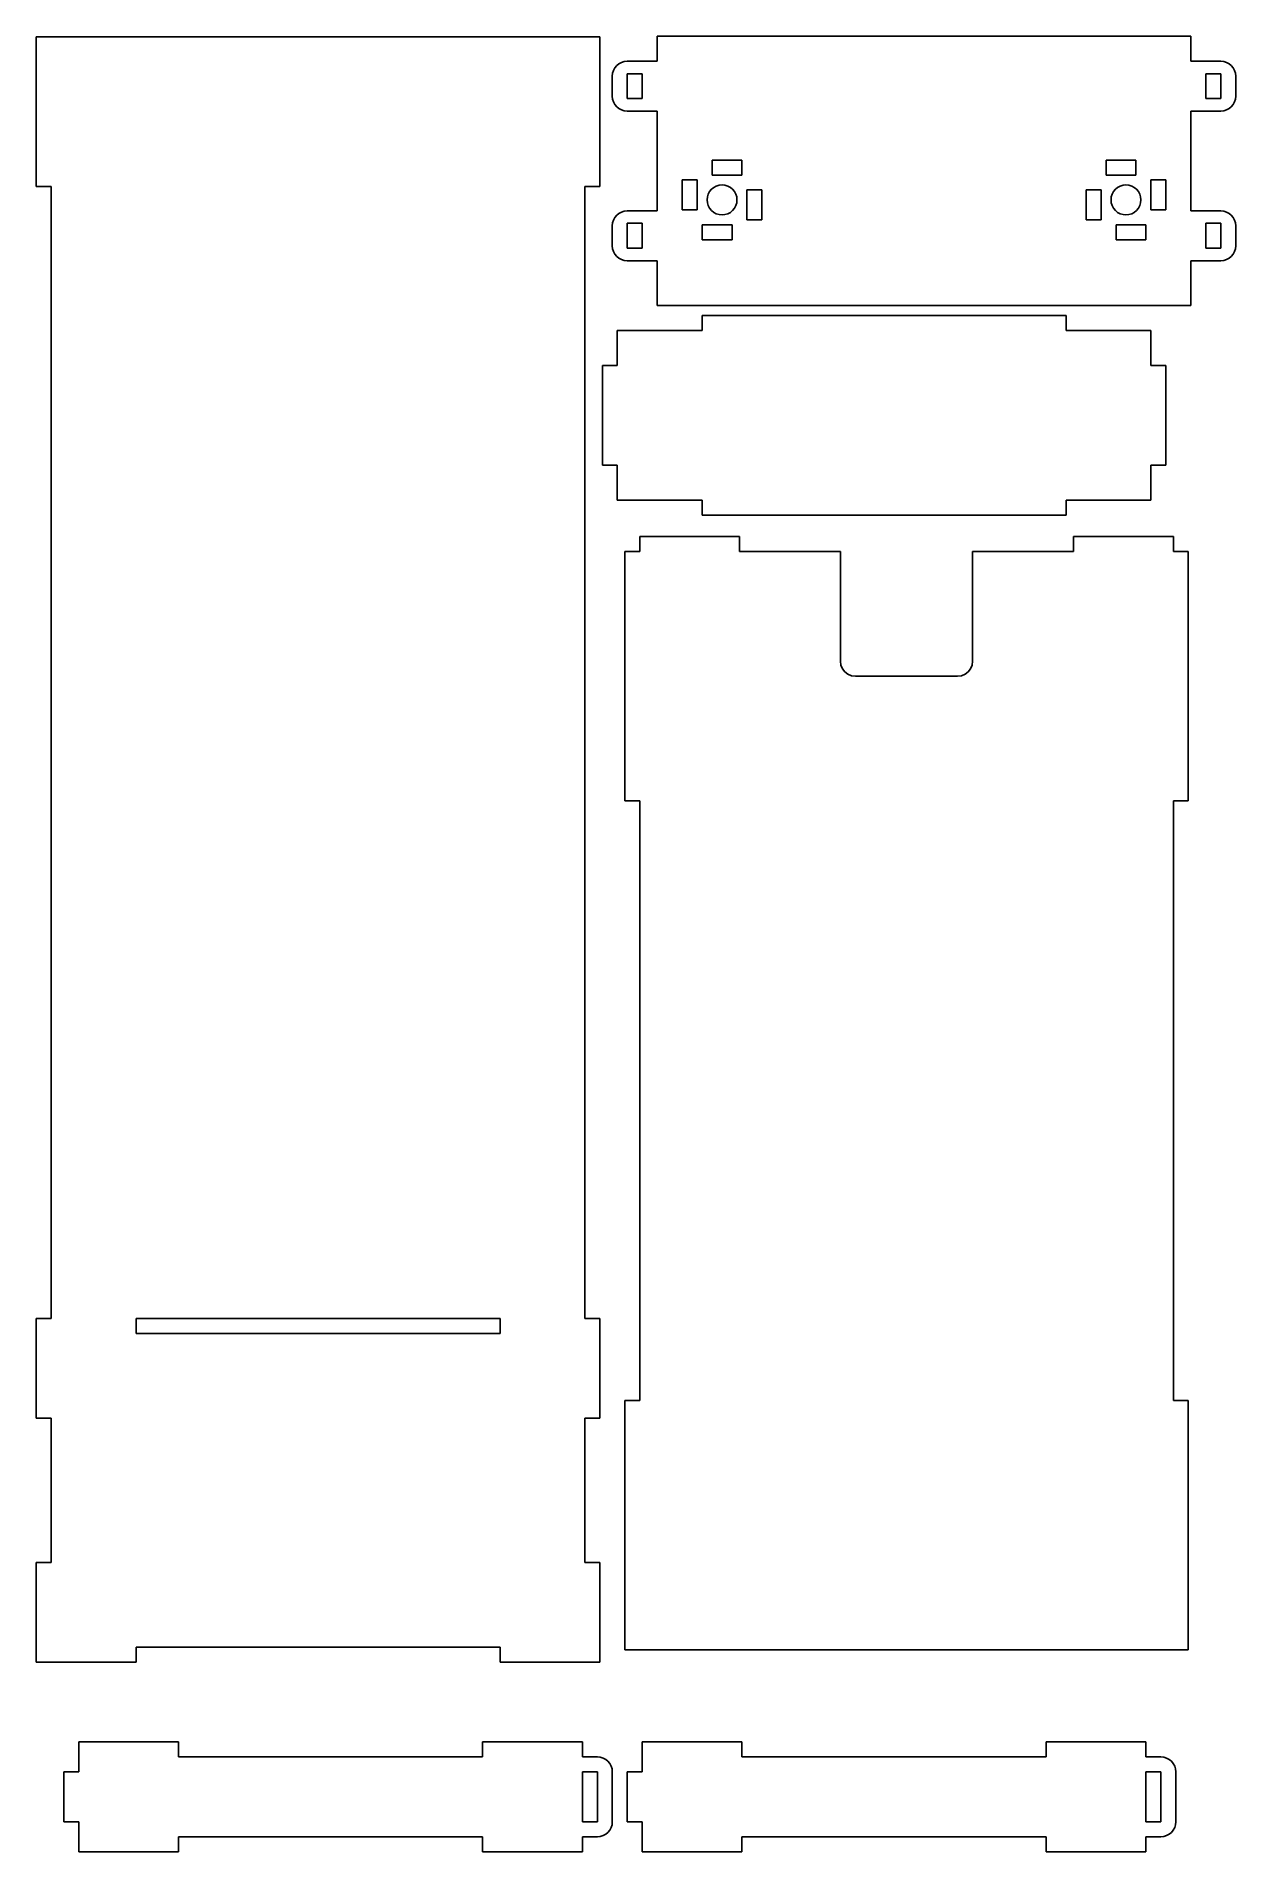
# Model space of a CAD drawing. Header units: metres. Extents: x 684 to 925, y -298 to 66.
import ezdxf

# ---------------------------------------------------------------- set-up
doc = ezdxf.new("R2010")
doc.units = ezdxf.units.M

msp = doc.modelspace()

# ---------------------------------------------------------------- linework, layer by layer
for p, q in [((684.5, 65.91), (684.5, 35.91)), ((684.5, 65.91), (797.5, 65.91)), ((797.5, 65.91), (797.5, 35.91)), ((809, 61), (809, 66)), ((809, 66), (916, 66)), ((916, 61), (916, 66)), ((800, 58), (800.06, 58.59)), ((800.06, 58.59), (800.23, 59.15)), ((800.23, 59.15), (800.51, 59.67)), ((800.51, 59.67), (800.88, 60.12)), ((800.88, 60.12), (801.33, 60.49)), ((801.33, 60.49), (801.85, 60.77)), ((801.85, 60.77), (802.41, 60.94)), ((802.41, 60.94), (803, 61)), ((803, 61), (809, 61)), ((803, 53.5), (803, 58.5)), ((806, 58.5), (803, 58.5)), ((806, 58.5), (806, 53.5)), ((922, 61), (916, 61)), ((919, 58.5), (919, 53.5)), ((919, 58.5), (922, 58.5)), ((922.59, 60.94), (922, 61)), ((922, 53.5), (922, 58.5)), ((923.15, 60.77), (922.59, 60.94)), ((923.67, 60.49), (923.15, 60.77)), ((924.12, 60.12), (923.67, 60.49)), ((924.49, 59.67), (924.12, 60.12)), ((924.77, 59.15), (924.49, 59.67)), ((924.94, 58.59), (924.77, 59.15)), ((925, 58), (924.94, 58.59)), ((800, 54), (800, 58)), ((925, 54), (925, 58)), ((800.06, 53.41), (800, 54)), ((800.23, 52.85), (800.06, 53.41)), ((800.51, 52.33), (800.23, 52.85)), ((800.88, 51.88), (800.51, 52.33)), ((801.33, 51.51), (800.88, 51.88)), ((801.85, 51.23), (801.33, 51.51)), ((802.41, 51.06), (801.85, 51.23)), ((803, 51), (802.41, 51.06)), ((806, 53.5), (803, 53.5)), ((809, 51), (803, 51)), ((809, 51), (809, 31)), ((916, 51), (916, 31)), ((916, 51), (922, 51)), ((919, 53.5), (922, 53.5)), ((922, 51), (922.59, 51.06)), ((922.59, 51.06), (923.15, 51.23)), ((923.15, 51.23), (923.67, 51.51)), ((923.67, 51.51), (924.12, 51.88)), ((924.12, 51.88), (924.49, 52.33)), ((924.49, 52.33), (924.77, 52.85)), ((924.77, 52.85), (924.94, 53.41)), ((924.94, 53.41), (925, 54)), ((826, 41.19), (820, 41.19)), ((820, 38.19), (820, 41.19)), ((826, 41.19), (826, 38.19)), ((899, 41.19), (905, 41.19)), ((899, 41.19), (899, 38.19)), ((905, 38.19), (905, 41.19)), ((814, 37.19), (814, 31.19)), ((814, 37.19), (817, 37.19)), ((817, 37.19), (817, 31.19)), ((826, 38.19), (820, 38.19)), ((899, 38.19), (905, 38.19)), ((908, 37.19), (908, 31.19)), ((911, 37.19), (908, 37.19)), ((911, 37.19), (911, 31.19)), ((684.5, 35.91), (687.5, 35.91)), ((687.5, -191.09), (687.5, 35.91)), ((794.5, -191.09), (794.5, 35.91)), ((797.5, 35.91), (794.5, 35.91)), ((819, 33.19), (819.06, 33.78)), ((819.06, 32.61), (819, 33.19)), ((819.06, 33.78), (819.23, 34.34)), ((819.23, 34.34), (819.51, 34.86)), ((819.51, 34.86), (819.88, 35.32)), ((819.88, 35.32), (820.33, 35.69)), ((820.33, 35.69), (820.85, 35.97)), ((820.85, 35.97), (821.41, 36.14)), ((821.41, 36.14), (822, 36.19)), ((822, 36.19), (822.59, 36.14)), ((822.59, 36.14), (823.15, 35.97)), ((823.15, 35.97), (823.67, 35.69)), ((823.67, 35.69), (824.12, 35.32)), ((824.12, 35.32), (824.49, 34.86)), ((824.49, 34.86), (824.77, 34.34)), ((824.77, 34.34), (824.94, 33.78)), ((824.94, 33.78), (825, 33.19)), ((825, 33.19), (824.94, 32.61)), ((827, 29.19), (827, 35.19)), ((827, 35.19), (830, 35.19)), ((830, 29.19), (830, 35.19)), ((895, 29.19), (895, 35.19)), ((898, 35.19), (895, 35.19)), ((898, 29.19), (898, 35.19)), ((900, 33.19), (900.06, 33.78)), ((900.06, 32.61), (900, 33.19)), ((900.06, 33.78), (900.23, 34.34)), ((900.23, 34.34), (900.51, 34.86)), ((900.51, 34.86), (900.88, 35.32)), ((900.88, 35.32), (901.33, 35.69)), ((901.33, 35.69), (901.85, 35.97)), ((901.85, 35.97), (902.41, 36.14)), ((902.41, 36.14), (903, 36.19)), ((903, 36.19), (903.59, 36.14)), ((903.59, 36.14), (904.15, 35.97)), ((904.15, 35.97), (904.67, 35.69)), ((904.67, 35.69), (905.12, 35.32)), ((905.12, 35.32), (905.49, 34.86)), ((905.49, 34.86), (905.77, 34.34)), ((905.77, 34.34), (905.94, 33.78)), ((905.94, 33.78), (906, 33.19)), ((906, 33.19), (905.94, 32.61)), ((800.06, 28.59), (800.23, 29.15)), ((800.23, 29.15), (800.51, 29.67)), ((800.51, 29.67), (800.88, 30.12)), ((800.88, 30.12), (801.33, 30.49)), ((801.33, 30.49), (801.85, 30.77)), ((801.85, 30.77), (802.41, 30.94)), ((802.41, 30.94), (803, 31)), ((803, 31), (809, 31)), ((817, 31.19), (814, 31.19)), ((819.23, 32.05), (819.06, 32.61)), ((819.51, 31.53), (819.23, 32.05)), ((819.88, 31.07), (819.51, 31.53)), ((820.33, 30.7), (819.88, 31.07)), ((820.85, 30.42), (820.33, 30.7)), ((821.41, 30.25), (820.85, 30.42)), ((822, 30.19), (821.41, 30.25)), ((822.59, 30.25), (822, 30.19)), ((823.15, 30.42), (822.59, 30.25)), ((823.67, 30.7), (823.15, 30.42)), ((824.12, 31.07), (823.67, 30.7)), ((824.49, 31.53), (824.12, 31.07)), ((824.77, 32.05), (824.49, 31.53)), ((824.94, 32.61), (824.77, 32.05)), ((830, 29.19), (827, 29.19)), ((895, 29.19), (898, 29.19)), ((900.23, 32.05), (900.06, 32.61)), ((900.51, 31.53), (900.23, 32.05)), ((900.88, 31.07), (900.51, 31.53)), ((901.33, 30.7), (900.88, 31.07)), ((901.85, 30.42), (901.33, 30.7)), ((902.41, 30.25), (901.85, 30.42)), ((903, 30.19), (902.41, 30.25)), ((903.59, 30.25), (903, 30.19)), ((904.15, 30.42), (903.59, 30.25)), ((904.67, 30.7), (904.15, 30.42)), ((905.12, 31.07), (904.67, 30.7)), ((905.49, 31.53), (905.12, 31.07)), ((905.77, 32.05), (905.49, 31.53)), ((905.94, 32.61), (905.77, 32.05)), ((908, 31.19), (911, 31.19)), ((922, 31), (916, 31)), ((922.59, 30.94), (922, 31)), ((923.15, 30.77), (922.59, 30.94)), ((923.67, 30.49), (923.15, 30.77)), ((924.12, 30.12), (923.67, 30.49)), ((924.49, 29.67), (924.12, 30.12)), ((924.77, 29.15), (924.49, 29.67)), ((924.94, 28.59), (924.77, 29.15)), ((800, 28), (800.06, 28.59)), ((800, 24), (800, 28)), ((803, 23.5), (803, 28.5)), ((806, 28.5), (803, 28.5)), ((806, 28.5), (806, 23.5)), ((818, 28.19), (824, 28.19)), ((818, 25.19), (818, 28.19)), ((824, 28.19), (824, 25.19)), ((907, 28.19), (901, 28.19)), ((901, 28.19), (901, 25.19)), ((907, 25.19), (907, 28.19)), ((919, 28.5), (919, 23.5)), ((919, 28.5), (922, 28.5)), ((922, 23.5), (922, 28.5)), ((925, 28), (924.94, 28.59)), ((925, 24), (925, 28)), ((800.06, 23.41), (800, 24)), ((800.23, 22.85), (800.06, 23.41)), ((800.51, 22.33), (800.23, 22.85)), ((800.88, 21.88), (800.51, 22.33)), ((801.33, 21.51), (800.88, 21.88)), ((806, 23.5), (803, 23.5)), ((818, 25.19), (824, 25.19)), ((907, 25.19), (901, 25.19)), ((919, 23.5), (922, 23.5)), ((923.67, 21.51), (924.12, 21.88)), ((924.12, 21.88), (924.49, 22.33)), ((924.49, 22.33), (924.77, 22.85)), ((924.77, 22.85), (924.94, 23.41)), ((924.94, 23.41), (925, 24)), ((801.85, 21.23), (801.33, 21.51)), ((802.41, 21.06), (801.85, 21.23)), ((803, 21), (802.41, 21.06)), ((809, 21), (803, 21)), ((809, 12), (809, 21)), ((916, 21), (922, 21)), ((916, 12), (916, 21)), ((922, 21), (922.59, 21.06)), ((922.59, 21.06), (923.15, 21.23)), ((923.15, 21.23), (923.67, 21.51)), ((809, 12), (916, 12)), ((818, 10), (818, 7)), ((891, 10), (818, 10)), ((891, 7), (891, 10)), ((801, 7), (801, 0)), ((818, 7), (801, 7)), ((908, 7), (891, 7)), ((908, 0), (908, 7)), ((798, 0), (798, -20)), ((801, 0), (798, 0)), ((911, 0), (908, 0)), ((911, 0), (911, -20)), ((798, -20), (801, -20)), ((801, -20), (801, -27)), ((908, -20), (908, -27)), ((911, -20), (908, -20)), ((801, -27), (818, -27)), ((818, -27), (818, -30)), ((908, -27), (891, -27)), ((891, -27), (891, -30)), ((818, -30), (891, -30)), ((825.5, -34.3), (805.5, -34.3)), ((805.5, -34.3), (805.5, -37.3)), ((825.5, -34.3), (825.5, -37.3)), ((912.5, -34.3), (892.5, -34.3)), ((892.5, -34.3), (892.5, -37.3)), ((912.5, -34.3), (912.5, -37.3)), ((802.5, -37.3), (802.5, -87.3)), ((805.5, -37.3), (802.5, -37.3)), ((845.75, -37.3), (825.5, -37.3)), ((845.75, -59.3), (845.75, -37.3)), ((892.5, -37.3), (872.25, -37.3)), ((872.25, -37.3), (872.25, -59.3)), ((912.5, -37.3), (915.5, -37.3)), ((915.5, -87.3), (915.5, -37.3)), ((845.85, -60.08), (845.75, -59.3)), ((846.15, -60.8), (845.85, -60.08)), ((846.63, -61.42), (846.15, -60.8)), ((847.25, -61.9), (846.63, -61.42)), ((871.37, -61.42), (870.75, -61.9)), ((871.85, -60.8), (871.37, -61.42)), ((872.15, -60.08), (871.85, -60.8)), ((872.25, -59.3), (872.15, -60.08)), ((847.97, -62.2), (847.25, -61.9)), ((848.75, -62.3), (847.97, -62.2)), ((869.25, -62.3), (848.75, -62.3)), ((870.03, -62.2), (869.25, -62.3)), ((870.75, -61.9), (870.03, -62.2)), ((802.5, -87.3), (805.5, -87.3)), ((805.5, -87.3), (805.5, -207.5)), ((912.5, -207.5), (912.5, -87.3)), ((915.5, -87.3), (912.5, -87.3)), ((684.5, -211.09), (684.5, -191.09)), ((684.5, -191.09), (687.5, -191.09)), ((704.5, -191.09), (704.5, -194.09)), ((704.5, -191.09), (777.5, -191.09)), ((777.5, -191.09), (777.5, -194.09)), ((797.5, -191.09), (794.5, -191.09)), ((797.5, -211.09), (797.5, -191.09)), ((704.5, -194.09), (777.5, -194.09)), ((687.5, -211.09), (684.5, -211.09)), ((687.5, -240), (687.5, -211.09)), ((794.5, -211.09), (797.5, -211.09)), ((794.5, -240), (794.5, -211.09)), ((802.5, -207.5), (802.5, -257.5)), ((802.5, -207.5), (805.5, -207.5)), ((912.5, -207.5), (915.5, -207.5)), ((915.5, -257.5), (915.5, -207.5)), ((684.5, -240), (687.5, -240)), ((684.5, -260), (684.5, -240)), ((797.5, -240), (794.5, -240)), ((797.5, -260), (797.5, -240)), ((704.5, -257), (704.5, -260)), ((704.5, -257), (777.5, -257)), ((777.5, -257), (777.5, -260)), ((802.5, -257.5), (915.5, -257.5)), ((704.5, -260), (684.5, -260)), ((777.5, -260), (797.5, -260)), ((693, -276), (713, -276)), ((693, -282), (693, -276)), ((713, -276), (713, -279)), ((774, -279), (774, -276)), ((774, -276), (794, -276)), ((794, -276), (794, -279)), ((806, -276), (826, -276)), ((806, -282), (806, -276)), ((826, -276), (826, -279)), ((887, -279), (887, -276)), ((887, -276), (907, -276)), ((907, -276), (907, -279)), ((713, -279), (774, -279)), ((794, -279), (797, -279)), ((797.59, -279.06), (797, -279)), ((798.15, -279.23), (797.59, -279.06)), ((798.67, -279.51), (798.15, -279.23)), ((799.12, -279.88), (798.67, -279.51)), ((799.49, -280.33), (799.12, -279.88)), ((826, -279), (887, -279)), ((907, -279), (910, -279)), ((910.59, -279.06), (910, -279)), ((911.15, -279.23), (910.59, -279.06)), ((911.67, -279.51), (911.15, -279.23)), ((912.12, -279.88), (911.67, -279.51)), ((912.49, -280.33), (912.12, -279.88)), ((690, -282), (693, -282)), ((690, -292), (690, -282)), ((794, -282), (797, -282)), ((794, -282), (794, -292)), ((797, -282), (797, -292)), ((799.77, -280.85), (799.49, -280.33)), ((799.94, -281.41), (799.77, -280.85)), ((800, -282), (799.94, -281.41)), ((800, -292), (800, -282)), ((803, -282), (806, -282)), ((803, -292), (803, -282)), ((907, -282), (910, -282)), ((907, -282), (907, -292)), ((910, -282), (910, -292)), ((912.77, -280.85), (912.49, -280.33)), ((912.94, -281.41), (912.77, -280.85)), ((913, -282), (912.94, -281.41)), ((913, -292), (913, -282)), ((693, -292), (690, -292)), ((693, -298), (693, -292)), ((797, -292), (794, -292)), ((798.15, -294.77), (797.59, -294.94)), ((798.67, -294.49), (798.15, -294.77)), ((799.12, -294.12), (798.67, -294.49)), ((799.49, -293.67), (799.12, -294.12)), ((799.77, -293.15), (799.49, -293.67)), ((799.94, -292.59), (799.77, -293.15)), ((800, -292), (799.94, -292.59)), ((806, -292), (803, -292)), ((806, -298), (806, -292)), ((910, -292), (907, -292)), ((911.15, -294.77), (910.59, -294.94)), ((911.67, -294.49), (911.15, -294.77)), ((912.12, -294.12), (911.67, -294.49)), ((912.49, -293.67), (912.12, -294.12)), ((912.77, -293.15), (912.49, -293.67)), ((912.94, -292.59), (912.77, -293.15)), ((913, -292), (912.94, -292.59)), ((713, -298), (693, -298)), ((713, -295), (713, -298)), ((774, -295), (713, -295)), ((774, -298), (774, -295)), ((794, -298), (774, -298)), ((794, -295), (794, -298)), ((797, -295), (794, -295)), ((797.59, -294.94), (797, -295)), ((826, -298), (806, -298)), ((826, -295), (826, -298)), ((887, -295), (826, -295)), ((887, -298), (887, -295)), ((907, -298), (887, -298)), ((907, -295), (907, -298)), ((910, -295), (907, -295)), ((910.59, -294.94), (910, -295))]:
    msp.add_line(p, q)

doc.saveas('drawing.dxf')
